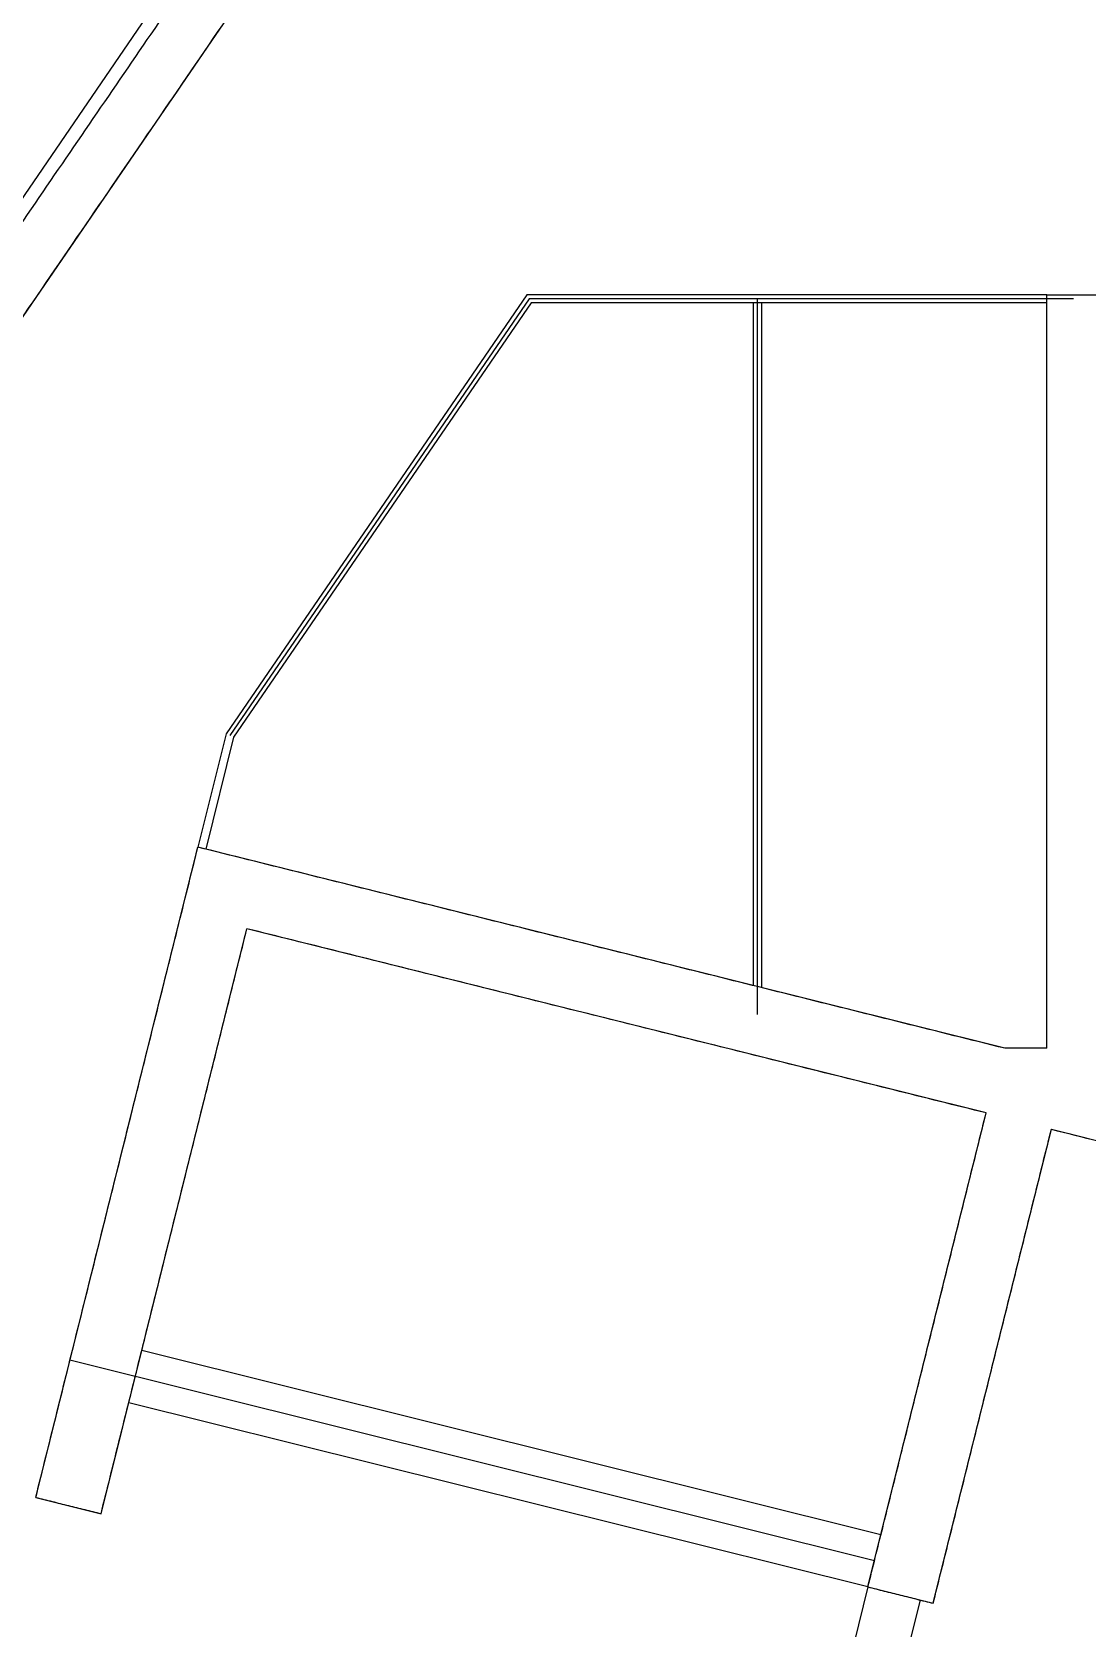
# Model space of a CAD drawing. Header units: millimetres. Extents: x -121354 to 132141, y -64344 to 350.
# Drawn here: x 9465 to 13385, y -14810 to -8879 of the extents above; entities that cross this region are included whole.
import ezdxf

# ---------------------------------------------------------------- set-up
doc = ezdxf.new("R2010")
doc.units = ezdxf.units.MM
for name, color, linetype in [('Block_101ë™_ìƒë¶€ê³¨ì¡°B3_0108', 7, 'CONTINUOUS'), ('Line1053', 7, 'CONTINUOUS'), ('Line1055', 7, 'CONTINUOUS'), ('Line180', 7, 'CONTINUOUS'), ('Line183', 7, 'CONTINUOUS'), ('Line196', 7, 'CONTINUOUS'), ('Line199', 7, 'CONTINUOUS'), ('Line211', 7, 'CONTINUOUS'), ('Line212', 7, 'CONTINUOUS'), ('Line226', 7, 'CONTINUOUS'), ('Line275', 7, 'CONTINUOUS'), ('Line276', 7, 'CONTINUOUS'), ('Line278', 7, 'CONTINUOUS'), ('Line284', 7, 'CONTINUOUS'), ('Line287', 7, 'CONTINUOUS'), ('Line288', 7, 'CONTINUOUS'), ('Line289', 7, 'CONTINUOUS'), ('Line298', 7, 'CONTINUOUS'), ('Line299', 7, 'CONTINUOUS'), ('Line334', 7, 'CONTINUOUS'), ('Line336', 7, 'CONTINUOUS'), ('Line337', 7, 'CONTINUOUS'), ('Line339', 7, 'CONTINUOUS'), ('Line379', 7, 'CONTINUOUS'), ('Line380', 7, 'CONTINUOUS'), ('Line381', 7, 'CONTINUOUS'), ('Line382', 7, 'CONTINUOUS'), ('Line383', 7, 'CONTINUOUS'), ('Line869', 7, 'CONTINUOUS'), ('Line870', 7, 'CONTINUOUS'), ('Line871', 7, 'CONTINUOUS')]:
    doc.layers.add(name, color=color, linetype=linetype)

msp = doc.modelspace()

# ---------------------------------------------------------------- linework, layer by layer
at = {"layer": 'Block_101ë™_ìƒë¶€ê³¨ì¡°B3_0108'}
for points in [[(11231.9, -7306.3), (9141.5, -10359.2)], [(10925.7, -7399.5), (9089.5, -10081.2)], [(13235.1, -9855.6), (13435.1, -9855.6)], [(13235.1, -12655.6), (13235.1, -9855.6)], [(9479.6, -14324.4), (10081.9, -11908.3)], [(13079, -12655.6), (10081.9, -11908.3)], [(9722.1, -14384.8), (10264, -12211.4)], [(13010, -12896), (10264, -12211.4)], [(13235.1, -12655.6), (13079, -12655.6)], [(12570.9, -14657.1), (13010, -12896)], [(12813.5, -14717.6), (13252.5, -12956.5)], [(13252.5, -12956.5), (16037.3, -13650.8)], [(9479.6, -14324.4), (9722.1, -14384.8)], [(12570.9, -14657.1), (12813.5, -14717.6)]]:
    msp.add_open_spline(points, degree=1, dxfattribs=at)
at = {"layer": 'Line1053'}
msp.add_line((12570.9, -14657.1), (12414.8, -15282.9), dxfattribs=at)
at = {"layer": 'Line1055'}
msp.add_line((12764.9, -14705.5), (12657.3, -15137.3), dxfattribs=at)
at = {"layer": 'Line180'}
msp.add_line((13235.1, -9855.6), (13435.1, -9855.6), dxfattribs=at)
at = {"layer": 'Line183'}
msp.add_line((13235.1, -12655.6), (13235.1, -9855.6), dxfattribs=at)
at = {"layer": 'Line196'}
msp.add_line((11231.9, -7306.3), (9141.5, -10359.2), dxfattribs=at)
at = {"layer": 'Line199'}
msp.add_line((13235.1, -12655.6), (13079, -12655.6), dxfattribs=at)
at = {"layer": 'Line211'}
msp.add_line((12570.9, -14657.1), (13010, -12896), dxfattribs=at)
at = {"layer": 'Line212'}
msp.add_line((12570.9, -14657.1), (12813.5, -14717.6), dxfattribs=at)
at = {"layer": 'Line226'}
msp.add_line((9479.6, -14324.4), (9722.1, -14384.8), dxfattribs=at)
at = {"layer": 'Line275'}
msp.add_line((11312.1, -9870.6), (10200.7, -11493.8), dxfattribs=at)
at = {"layer": 'Line276'}
msp.add_line((12160.1, -9870.6), (12160.1, -12529.5), dxfattribs=at)
at = {"layer": 'Line278'}
msp.add_line((13335.1, -9870.6), (11312.1, -9870.6), dxfattribs=at)
at = {"layer": 'Line284'}
msp.add_line((13235.1, -9855.6), (11304.2, -9855.6), dxfattribs=at)
at = {"layer": 'Line287'}
msp.add_line((10186.8, -11487.6), (10081.9, -11908.3), dxfattribs=at)
at = {"layer": 'Line288'}
msp.add_line((10214.6, -11500.1), (10111.1, -11915.6), dxfattribs=at)
at = {"layer": 'Line289'}
msp.add_line((13235.1, -9885.6), (11320, -9885.6), dxfattribs=at)
at = {"layer": 'Line298'}
msp.add_line((9479.6, -14324.4), (10081.9, -11908.3), dxfattribs=at)
at = {"layer": 'Line299'}
msp.add_line((13079, -12655.6), (10081.9, -11908.3), dxfattribs=at)
at = {"layer": 'Line334'}
msp.add_line((12175.1, -9885.6), (12175.1, -12430.2), dxfattribs=at)
at = {"layer": 'Line336'}
msp.add_line((11320, -9885.6), (10214.6, -11500.1), dxfattribs=at)
at = {"layer": 'Line337'}
msp.add_line((12145.1, -9885.6), (12145.1, -12422.7), dxfattribs=at)
at = {"layer": 'Line339'}
msp.add_line((11304.2, -9855.6), (10186.8, -11487.6), dxfattribs=at)
at = {"layer": 'Line379'}
msp.add_line((13010, -12896), (10264, -12211.4), dxfattribs=at)
at = {"layer": 'Line380'}
msp.add_line((9722.1, -14384.8), (10264, -12211.4), dxfattribs=at)
at = {"layer": 'Line381'}
msp.add_line((12813.5, -14717.6), (13252.5, -12956.5), dxfattribs=at)
at = {"layer": 'Line382'}
msp.add_line((13252.5, -12956.5), (16037.3, -13650.8), dxfattribs=at)
at = {"layer": 'Line383'}
msp.add_line((10856.2, -7412.5), (9076.5, -10011.7), dxfattribs=at)
at = {"layer": 'Line869'}
msp.add_line((12619.3, -14463.1), (9873.3, -13778.4), dxfattribs=at)
at = {"layer": 'Line870'}
msp.add_line((12570.9, -14657.1), (9825, -13972.5), dxfattribs=at)
at = {"layer": 'Line871'}
msp.add_line((12595.1, -14560.1), (9606.6, -13815), dxfattribs=at)

doc.saveas('drawing.dxf')
